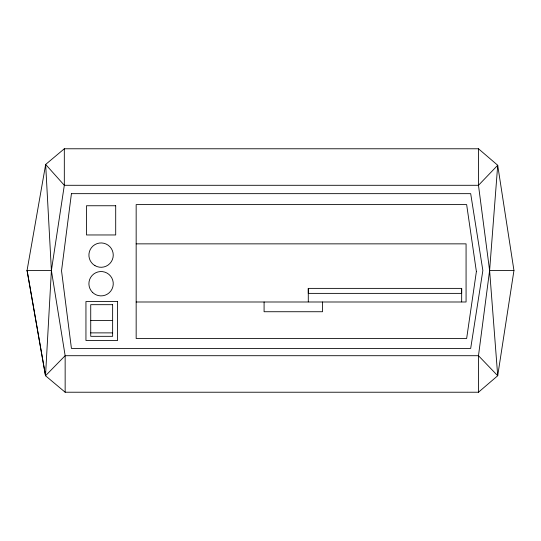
<?xml version="1.0" encoding="UTF-8"?>
<svg xmlns="http://www.w3.org/2000/svg" width="541" height="541" viewBox="0 0 541 541"><rect width="100%" height="100%" fill="white"/><g stroke="black" fill="none" stroke-linecap="round" stroke-linejoin="round"><path stroke-width="0.81" d="M308.289 288.38L308.289 293.378L461.662 293.378L461.662 288.38L308.289 288.38L308.289 301.831M478.481 148.775L478.481 185.293L489.605 270.5L497.706 375.738L478.481 355.707L65.15 355.707L45.518 375.738L51.395 270.5L64.318 185.293L64.318 148.775L478.481 148.775L497.706 165.262L513.95 270.5L497.706 375.738L478.481 392.225L65.15 392.225L45.518 375.738L27.05 270.5L45.66 164.444L64.318 148.775M478.481 392.225L478.481 355.707L489.605 270.5L497.706 165.262L478.481 185.293L64.318 185.293L45.66 164.444L51.395 270.5L65.15 355.707L65.15 392.225M136.163 243.856L466.072 243.856L466.072 301.993L136.163 301.993M27.05 270.5L51.395 270.5M489.605 270.5L513.95 270.5M90.726 320.502L112.636 320.502M90.726 332.877L112.636 332.877M27.077 270.331L45.518 375.738M461.662 288.38L461.662 301.831M322.517 301.993L322.517 311.731L264.089 311.731L264.089 301.993M71.426 193.658L61.532 270.818L71.426 348.404L470.684 348.404L482.856 270.5L470.684 193.658L71.426 193.658M476.384 271.548L466.646 338.497L136.163 338.497L136.163 204.599L466.646 204.599L476.384 271.548M115.7 205.749L86.486 205.749L86.486 234.963L115.7 234.963L115.7 205.749M117.593 301.54L85.945 301.54L85.945 340.492L117.593 340.492L117.593 301.54M112.636 304.678L90.726 304.678L90.726 336.326L112.636 336.326L112.636 304.678M94.993 265.658A12.172 12.172 0 0 0 113.252 255.115A12.172 12.172 0 0 0 94.993 244.573A12.172 12.172 0 0 0 94.993 265.658M92.47 292.323A12.172 12.172 0 0 0 112.839 286.865A12.172 12.172 0 0 0 97.928 271.954A12.172 12.172 0 0 0 92.47 292.323"/></g></svg>
